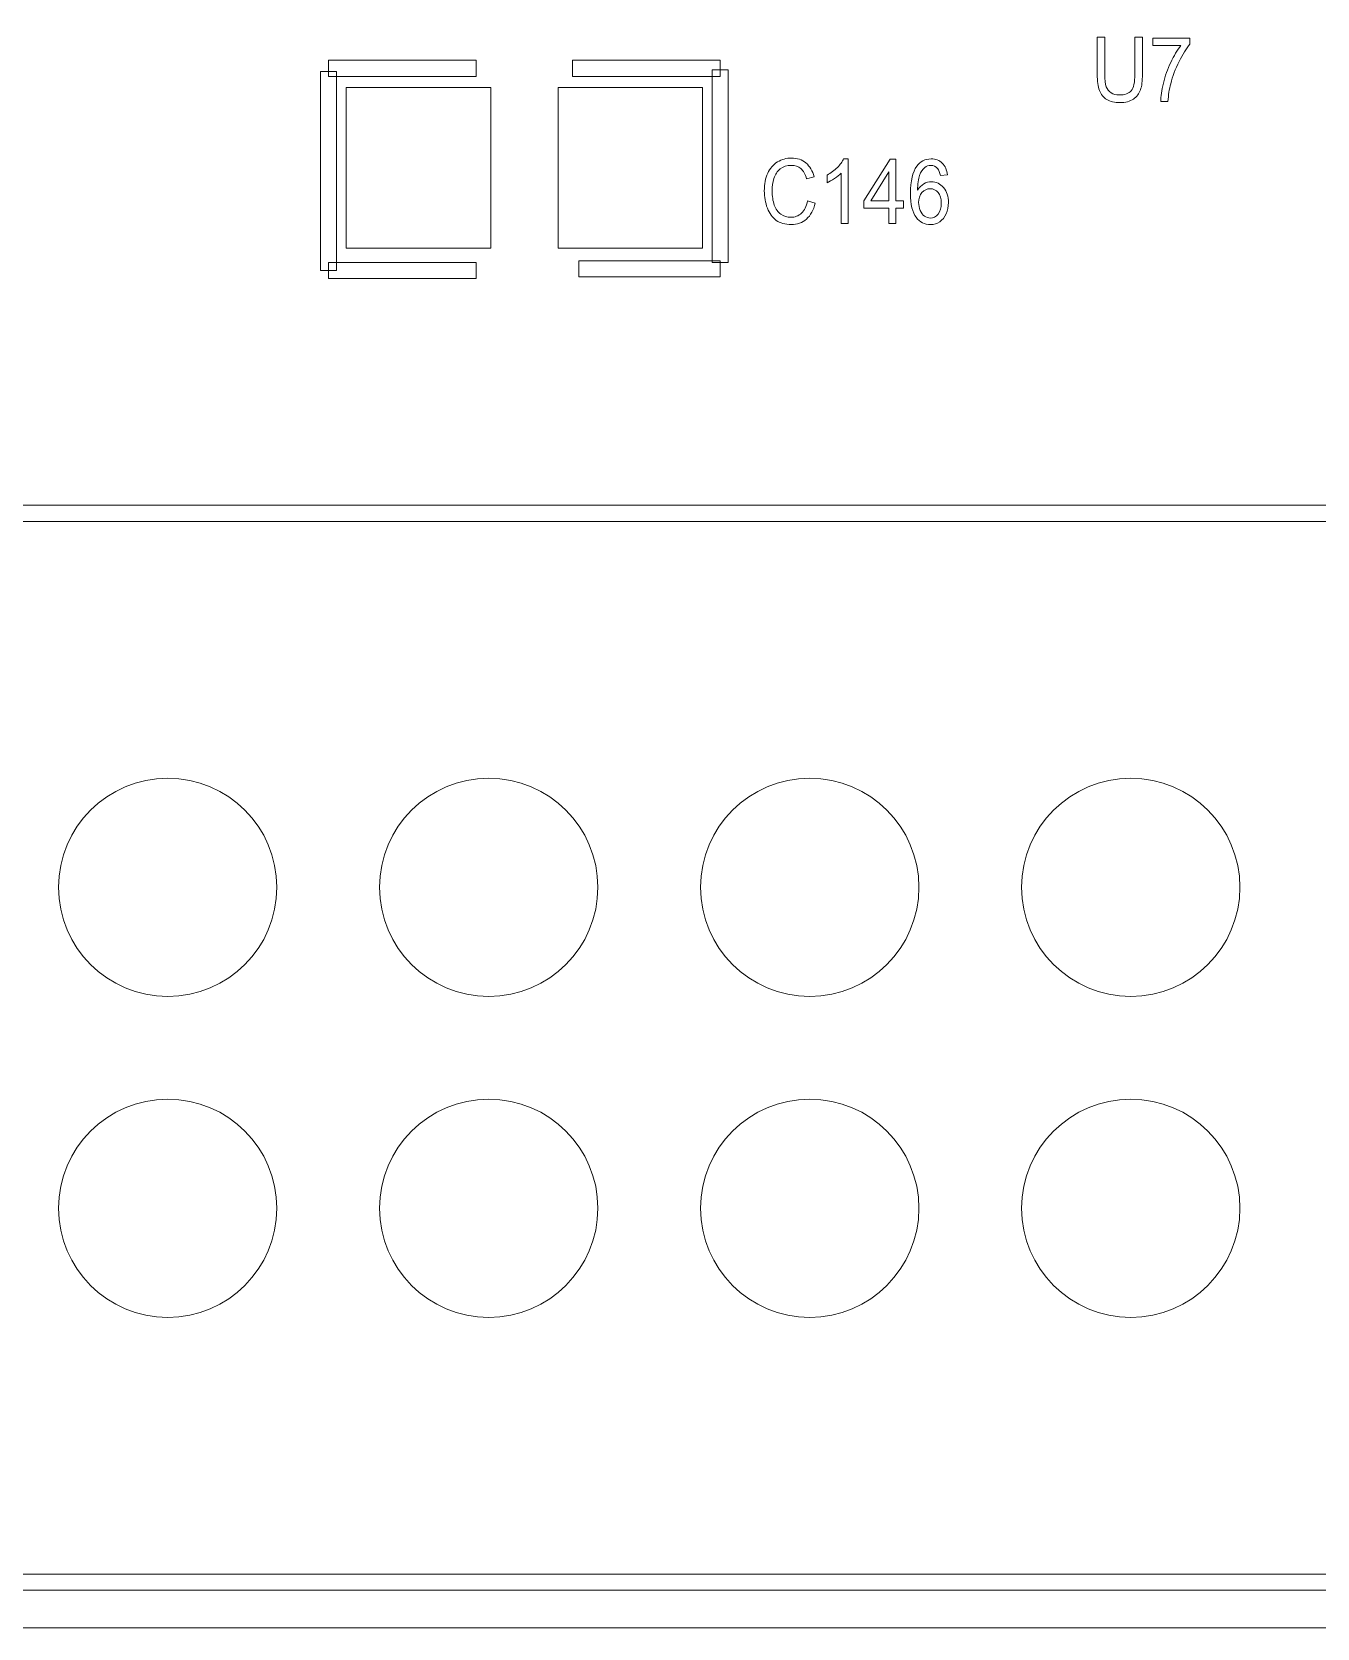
# Model space of a CAD drawing. Header units: millimetres. Extents: x -90 to 99, y -65 to 67.
# Drawn here: x -15.53 to -5.37, y -64.95 to -52.31 of the extents above; entities that cross this region are included whole.
import ezdxf

# ---------------------------------------------------------------- set-up
doc = ezdxf.new("R2010")
doc.units = ezdxf.units.MM
doc.header["$MEASUREMENT"] = 0
for name, color, linetype in [('BG_OUTLINE', 7, 'Continuous'), ('PG_SILKSCREEN_TOP', 7, 'Continuous'), ('PIN_TOP', 7, 'Continuous'), ('RD_SILKSCREEN_TOP', 7, 'Continuous')]:
    doc.layers.add(name, color=color, linetype=linetype)

msp = doc.modelspace()

# ---------------------------------------------------------------- linework, layer by layer
at = {"layer": 'BG_OUTLINE', "color": 3, "lineweight": 9}
msp.add_open_spline([(-71.7269, -61.8795), (-71.7269, -61.8795), (-71.7343, 42.2681), (-71.7343, 42.2681), (-71.7343, 42.2681), (-71.7348, 43.0066), (-71.4419, 43.715), (-70.92, 44.2375), (-70.92, 44.2375), (-70.3982, 44.76), (-69.6866, 45.0538), (-68.9482, 45.0543), (-68.9482, 45.0543), (-68.9482, 45.0543), (75.2046, 45.0543), (75.2046, 45.0543), (75.2046, 45.0543), (76.8319, 45.0552), (78.1763, 43.7805), (78.2661, 42.1556), (78.2661, 42.1556), (78.2661, 42.1556), (78.2661, 31.2814), (78.2661, 31.2814), (78.2661, 31.2814), (78.2661, 31.2814), (72.2646, 31.2814), (72.2646, 31.2814), (72.2646, 31.2814), (72.2646, 31.2814), (72.2646, 26.9814), (72.2646, 26.9814), (72.2646, 26.9814), (72.2646, 26.9814), (78.2661, 26.9814), (78.2661, 26.9814), (78.2661, 26.9814), (78.2661, 26.9814), (78.2661, 18.6553), (78.2661, 18.6553), (78.2661, 18.6553), (78.2661, 18.6553), (72.2496, 18.6553), (72.2496, 18.6553), (72.2496, 18.6553), (72.2496, 18.6553), (72.2496, 14.3553), (72.2496, 14.3553), (72.2496, 14.3553), (72.2496, 14.3553), (78.2661, 14.3553), (78.2661, 14.3553), (78.2661, 14.3553), (78.2661, 14.3553), (78.2661, 9.255), (78.2661, 9.255), (78.2661, 9.255), (78.2661, 9.255), (72.2648, 9.255), (72.2648, 9.255), (72.2648, 9.255), (72.2648, 9.255), (72.2648, 4.955), (72.2648, 4.955), (72.2648, 4.955), (72.2648, 4.955), (78.2661, 4.955), (78.2661, 4.955), (78.2661, 4.955), (78.2661, 4.955), (78.2661, -3.3762), (78.2661, -3.3762), (78.2661, -3.3762), (78.2661, -3.3762), (72.2445, -3.3762), (72.2445, -3.3762), (72.2445, -3.3762), (72.2445, -3.3762), (72.2445, -7.6762), (72.2445, -7.6762), (72.2445, -7.6762), (72.2445, -7.6762), (78.2661, -7.6762), (78.2661, -7.6762), (78.2661, -7.6762), (78.2661, -7.6762), (78.2661, -12.7615), (78.2661, -12.7615), (78.2661, -12.7615), (78.2661, -12.7615), (72.2651, -12.7615), (72.2651, -12.7615), (72.2651, -12.7615), (72.2651, -12.7615), (72.2651, -17.0615), (72.2651, -17.0615), (72.2651, -17.0615), (72.2651, -17.0615), (78.2661, -17.0615), (78.2661, -17.0615), (78.2661, -17.0615), (78.2661, -17.0615), (78.2661, -25.4097), (78.2661, -25.4097), (78.2661, -25.4097), (78.2661, -25.4097), (72.2656, -25.4097), (72.2656, -25.4097), (72.2656, -25.4097), (72.2656, -25.4097), (72.2656, -29.7097), (72.2656, -29.7097), (72.2656, -29.7097), (72.2656, -29.7097), (78.2661, -29.7097), (78.2661, -29.7097), (78.2661, -29.7097), (78.2661, -29.7097), (78.2661, -34.793), (78.2661, -34.793), (78.2661, -34.793), (78.2661, -34.793), (72.2679, -34.793), (72.2679, -34.793), (72.2679, -34.793), (72.2679, -34.793), (72.2679, -39.0929), (72.2679, -39.0929), (72.2679, -39.0929), (72.2679, -39.0929), (78.2661, -39.0929), (78.2661, -39.0929), (78.2661, -39.0929), (78.2661, -39.0929), (78.2661, -47.4269), (78.2661, -47.4269), (78.2661, -47.4269), (78.2661, -47.4269), (72.2679, -47.4269), (72.2679, -47.4269), (72.2679, -47.4269), (72.2679, -47.4269), (72.2679, -51.7269), (72.2679, -51.7269), (72.2679, -51.7269), (72.2679, -51.7269), (78.2661, -51.7269), (78.2661, -51.7269), (78.2661, -51.7269), (78.2661, -51.7269), (78.2661, -51.8138), (78.2661, -51.8138), (78.2661, -51.8138), (78.2661, -51.8138), (78.2656, -61.8468), (78.2656, -61.8468), (78.2656, -61.8468), (78.2661, -62.6669), (77.9407, -63.4536), (77.3612, -64.0339), (77.3612, -64.0339), (76.7817, -64.6142), (75.9915, -64.9405), (75.1713, -64.941), (75.1713, -64.941), (75.1713, -64.941), (-68.6609, -64.9456), (-68.6609, -64.9456), (-68.6609, -64.9456), (-69.4735, -64.9461), (-70.2531, -64.6237), (-70.8281, -64.0495), (-70.8281, -64.0495), (-71.4031, -63.4752), (-71.7264, -62.6922), (-71.7269, -61.8795)], degree=3, knots=[0, 0, 0, 0, 0.0227273, 0.0227273, 0.0227273, 0.0227273, 0.0454545, 0.0454545, 0.0454545, 0.0454545, 0.0681818, 0.0681818, 0.0681818, 0.0681818, 0.0909091, 0.0909091, 0.0909091, 0.0909091, 0.1136364, 0.1136364, 0.1136364, 0.1136364, 0.1363636, 0.1363636, 0.1363636, 0.1363636, 0.1590909, 0.1590909, 0.1590909, 0.1590909, 0.1818182, 0.1818182, 0.1818182, 0.1818182, 0.2045455, 0.2045455, 0.2045455, 0.2045455, 0.2272727, 0.2272727, 0.2272727, 0.2272727, 0.25, 0.25, 0.25, 0.25, 0.2727273, 0.2727273, 0.2727273, 0.2727273, 0.2954545, 0.2954545, 0.2954545, 0.2954545, 0.3181818, 0.3181818, 0.3181818, 0.3181818, 0.3409091, 0.3409091, 0.3409091, 0.3409091, 0.3636364, 0.3636364, 0.3636364, 0.3636364, 0.3863636, 0.3863636, 0.3863636, 0.3863636, 0.4090909, 0.4090909, 0.4090909, 0.4090909, 0.4318182, 0.4318182, 0.4318182, 0.4318182, 0.4545455, 0.4545455, 0.4545455, 0.4545455, 0.4772727, 0.4772727, 0.4772727, 0.4772727, 0.5, 0.5, 0.5, 0.5, 0.5227273, 0.5227273, 0.5227273, 0.5227273, 0.5454545, 0.5454545, 0.5454545, 0.5454545, 0.5681818, 0.5681818, 0.5681818, 0.5681818, 0.5909091, 0.5909091, 0.5909091, 0.5909091, 0.6136364, 0.6136364, 0.6136364, 0.6136364, 0.6363636, 0.6363636, 0.6363636, 0.6363636, 0.6590909, 0.6590909, 0.6590909, 0.6590909, 0.6818182, 0.6818182, 0.6818182, 0.6818182, 0.7045455, 0.7045455, 0.7045455, 0.7045455, 0.7272727, 0.7272727, 0.7272727, 0.7272727, 0.75, 0.75, 0.75, 0.75, 0.7727273, 0.7727273, 0.7727273, 0.7727273, 0.7954545, 0.7954545, 0.7954545, 0.7954545, 0.8181818, 0.8181818, 0.8181818, 0.8181818, 0.8409091, 0.8409091, 0.8409091, 0.8409091, 0.8636364, 0.8636364, 0.8636364, 0.8636364, 0.8863636, 0.8863636, 0.8863636, 0.8863636, 0.9090909, 0.9090909, 0.9090909, 0.9090909, 0.9318182, 0.9318182, 0.9318182, 0.9318182, 0.9545455, 0.9545455, 0.9545455, 0.9545455, 0.9772727, 0.9772727, 0.9772727, 0.9772727, 1, 1, 1, 1], dxfattribs=at)
at = {"layer": 'PG_SILKSCREEN_TOP', "color": 6, "lineweight": 9}
for points in [[(-13.1872, -52.6647), (-13.1872, -52.6647), (-13.1872, -52.5377), (-13.1872, -52.5377), (-13.1872, -52.5377), (-13.1872, -52.5377), (-12.0188, -52.5377), (-12.0188, -52.5377), (-12.0188, -52.5377), (-12.0188, -52.5377), (-12.0188, -52.6647), (-12.0188, -52.6647), (-12.0188, -52.6647), (-12.0188, -52.6647), (-13.1872, -52.6647), (-13.1872, -52.6647)], [(-10.0884, -52.5377), (-10.0884, -52.5377), (-10.0884, -52.6647), (-10.0884, -52.6647), (-10.0884, -52.6647), (-10.0884, -52.6647), (-11.2568, -52.6647), (-11.2568, -52.6647), (-11.2568, -52.6647), (-11.2568, -52.6647), (-11.2568, -52.5377), (-11.2568, -52.5377), (-11.2568, -52.5377), (-11.2568, -52.5377), (-10.0884, -52.5377), (-10.0884, -52.5377)], [(-13.1237, -54.2014), (-13.1237, -54.2014), (-13.2507, -54.2014), (-13.2507, -54.2014), (-13.2507, -54.2014), (-13.2507, -54.2014), (-13.2507, -52.6266), (-13.2507, -52.6266), (-13.2507, -52.6266), (-13.2507, -52.6266), (-13.1237, -52.6266), (-13.1237, -52.6266), (-13.1237, -52.6266), (-13.1237, -52.6266), (-13.1237, -54.2014), (-13.1237, -54.2014)], [(-10.0249, -54.1379), (-10.0249, -54.1379), (-10.1519, -54.1379), (-10.1519, -54.1379), (-10.1519, -54.1379), (-10.1519, -54.1379), (-10.1519, -52.6139), (-10.1519, -52.6139), (-10.1519, -52.6139), (-10.1519, -52.6139), (-10.0249, -52.6139), (-10.0249, -52.6139), (-10.0249, -52.6139), (-10.0249, -52.6139), (-10.0249, -54.1379), (-10.0249, -54.1379)], [(-12.0188, -54.1379), (-12.0188, -54.1379), (-12.0188, -54.2649), (-12.0188, -54.2649), (-12.0188, -54.2649), (-12.0188, -54.2649), (-13.1872, -54.2649), (-13.1872, -54.2649), (-13.1872, -54.2649), (-13.1872, -54.2649), (-13.1872, -54.1379), (-13.1872, -54.1379), (-13.1872, -54.1379), (-13.1872, -54.1379), (-12.0188, -54.1379), (-12.0188, -54.1379)], [(-11.206, -54.2522), (-11.206, -54.2522), (-11.206, -54.1252), (-11.206, -54.1252), (-11.206, -54.1252), (-11.206, -54.1252), (-10.0884, -54.1252), (-10.0884, -54.1252), (-10.0884, -54.1252), (-10.0884, -54.1252), (-10.0884, -54.2522), (-10.0884, -54.2522), (-10.0884, -54.2522), (-10.0884, -54.2522), (-11.206, -54.2522), (-11.206, -54.2522)], [(-27.2496, -56.1866), (-27.2496, -56.1866), (-27.2496, -56.0596), (-27.2496, -56.0596), (-27.2496, -56.0596), (-27.2496, -56.0596), (-0.2498, -56.0596), (-0.2498, -56.0596), (-0.2498, -56.0596), (-0.2498, -56.0596), (-0.2498, -56.1866), (-0.2498, -56.1866), (-0.2498, -56.1866), (-0.2498, -56.1866), (-27.2496, -56.1866), (-27.2496, -56.1866)], [(31.35, -64.5199), (31.35, -64.5199), (31.35, -64.6469), (31.35, -64.6469), (31.35, -64.6469), (31.35, -64.6469), (-27.2496, -64.6469), (-27.2496, -64.6469), (-27.2496, -64.6469), (-27.2496, -64.6469), (-27.2496, -64.5199), (-27.2496, -64.5199), (-27.2496, -64.5199), (-27.2496, -64.5199), (31.35, -64.5199), (31.35, -64.5199)]]:
    msp.add_open_spline(points, degree=3, knots=[0, 0, 0, 0, 0.25, 0.25, 0.25, 0.25, 0.5, 0.5, 0.5, 0.5, 0.75, 0.75, 0.75, 0.75, 1, 1, 1, 1], dxfattribs=at)
at = {"layer": 'PIN_TOP', "lineweight": 9}
for points in [[(-11.9045, -52.7536), (-11.9045, -52.7536), (-11.9045, -54.0236), (-11.9045, -54.0236), (-11.9045, -54.0236), (-11.9045, -54.0236), (-13.0475, -54.0236), (-13.0475, -54.0236), (-13.0475, -54.0236), (-13.0475, -54.0236), (-13.0475, -52.7536), (-13.0475, -52.7536), (-13.0475, -52.7536), (-13.0475, -52.7536), (-11.9045, -52.7536), (-11.9045, -52.7536)], [(-10.2281, -52.7536), (-10.2281, -52.7536), (-10.2281, -54.0236), (-10.2281, -54.0236), (-10.2281, -54.0236), (-10.2281, -54.0236), (-11.3711, -54.0236), (-11.3711, -54.0236), (-11.3711, -54.0236), (-11.3711, -54.0236), (-11.3711, -52.7536), (-11.3711, -52.7536), (-11.3711, -52.7536), (-11.3711, -52.7536), (-10.2281, -52.7536), (-10.2281, -52.7536)], [(-13.5961, -59.0832), (-13.5961, -58.6063), (-13.9828, -58.2196), (-14.4597, -58.2196), (-14.4597, -58.2196), (-14.9367, -58.2196), (-15.3233, -58.6063), (-15.3233, -59.0832), (-15.3233, -59.0832), (-15.3233, -59.5602), (-14.9367, -59.9468), (-14.4597, -59.9468), (-14.4597, -59.9468), (-13.9828, -59.9468), (-13.5961, -59.5602), (-13.5961, -59.0832)], [(-11.0561, -59.0832), (-11.0561, -58.6063), (-11.4428, -58.2196), (-11.9197, -58.2196), (-11.9197, -58.2196), (-12.3967, -58.2196), (-12.7833, -58.6063), (-12.7833, -59.0832), (-12.7833, -59.0832), (-12.7833, -59.5602), (-12.3967, -59.9468), (-11.9197, -59.9468), (-11.9197, -59.9468), (-11.4428, -59.9468), (-11.0561, -59.5602), (-11.0561, -59.0832)], [(-8.5161, -59.0832), (-8.5161, -58.6063), (-8.9028, -58.2196), (-9.3797, -58.2196), (-9.3797, -58.2196), (-9.8567, -58.2196), (-10.2433, -58.6063), (-10.2433, -59.0832), (-10.2433, -59.0832), (-10.2433, -59.5602), (-9.8567, -59.9468), (-9.3797, -59.9468), (-9.3797, -59.9468), (-8.9028, -59.9468), (-8.5161, -59.5602), (-8.5161, -59.0832)], [(-5.9761, -59.0832), (-5.9761, -58.6063), (-6.3628, -58.2196), (-6.8397, -58.2196), (-6.8397, -58.2196), (-7.3167, -58.2196), (-7.7033, -58.6063), (-7.7033, -59.0832), (-7.7033, -59.0832), (-7.7033, -59.5602), (-7.3167, -59.9468), (-6.8397, -59.9468), (-6.8397, -59.9468), (-6.3628, -59.9468), (-5.9761, -59.5602), (-5.9761, -59.0832)], [(-13.5961, -61.6232), (-13.5961, -61.1463), (-13.9828, -60.7596), (-14.4597, -60.7596), (-14.4597, -60.7596), (-14.9367, -60.7596), (-15.3233, -61.1463), (-15.3233, -61.6232), (-15.3233, -61.6232), (-15.3233, -62.1002), (-14.9367, -62.4868), (-14.4597, -62.4868), (-14.4597, -62.4868), (-13.9828, -62.4868), (-13.5961, -62.1002), (-13.5961, -61.6232)], [(-11.0561, -61.6232), (-11.0561, -61.1463), (-11.4428, -60.7596), (-11.9197, -60.7596), (-11.9197, -60.7596), (-12.3967, -60.7596), (-12.7833, -61.1463), (-12.7833, -61.6232), (-12.7833, -61.6232), (-12.7833, -62.1002), (-12.3967, -62.4868), (-11.9197, -62.4868), (-11.9197, -62.4868), (-11.4428, -62.4868), (-11.0561, -62.1002), (-11.0561, -61.6232)], [(-8.5161, -61.6232), (-8.5161, -61.1463), (-8.9028, -60.7596), (-9.3797, -60.7596), (-9.3797, -60.7596), (-9.8567, -60.7596), (-10.2433, -61.1463), (-10.2433, -61.6232), (-10.2433, -61.6232), (-10.2433, -62.1002), (-9.8567, -62.4868), (-9.3797, -62.4868), (-9.3797, -62.4868), (-8.9028, -62.4868), (-8.5161, -62.1002), (-8.5161, -61.6232)], [(-5.9761, -61.6232), (-5.9761, -61.1463), (-6.3628, -60.7596), (-6.8397, -60.7596), (-6.8397, -60.7596), (-7.3167, -60.7596), (-7.7033, -61.1463), (-7.7033, -61.6232), (-7.7033, -61.6232), (-7.7033, -62.1002), (-7.3167, -62.4868), (-6.8397, -62.4868), (-6.8397, -62.4868), (-6.3628, -62.4868), (-5.9761, -62.1002), (-5.9761, -61.6232)]]:
    msp.add_open_spline(points, degree=3, knots=[0, 0, 0, 0, 0.25, 0.25, 0.25, 0.25, 0.5, 0.5, 0.5, 0.5, 0.75, 0.75, 0.75, 0.75, 1, 1, 1, 1], dxfattribs=at)
at = {"layer": 'RD_SILKSCREEN_TOP', "color": 8, "lineweight": 9}
for points, knots in [([(-6.8075, -52.3547), (-6.8075, -52.3547), (-6.7472, -52.3547), (-6.7472, -52.3547), (-6.7472, -52.3547), (-6.7472, -52.3547), (-6.7472, -52.6489), (-6.7472, -52.6489), (-6.7472, -52.6489), (-6.7472, -52.7), (-6.7525, -52.7406), (-6.7628, -52.7708), (-6.7628, -52.7708), (-6.7732, -52.8009), (-6.7918, -52.8253), (-6.8188, -52.8441), (-6.8188, -52.8441), (-6.8458, -52.8631), (-6.8811, -52.8725), (-6.925, -52.8725), (-6.925, -52.8725), (-6.9675, -52.8725), (-7.0024, -52.8643), (-7.0294, -52.8478), (-7.0294, -52.8478), (-7.0565, -52.8314), (-7.0759, -52.8076), (-7.0874, -52.7764), (-7.0874, -52.7764), (-7.0991, -52.7453), (-7.1048, -52.7028), (-7.1048, -52.6489), (-7.1048, -52.6489), (-7.1048, -52.6489), (-7.1048, -52.3547), (-7.1048, -52.3547), (-7.1048, -52.3547), (-7.1048, -52.3547), (-7.0446, -52.3547), (-7.0446, -52.3547), (-7.0446, -52.3547), (-7.0446, -52.3547), (-7.0446, -52.6485), (-7.0446, -52.6485), (-7.0446, -52.6485), (-7.0446, -52.6928), (-7.041, -52.7254), (-7.0336, -52.7462), (-7.0336, -52.7462), (-7.0263, -52.7672), (-7.0136, -52.7833), (-6.9959, -52.7947), (-6.9959, -52.7947), (-6.9779, -52.8061), (-6.956, -52.8118), (-6.9302, -52.8118), (-6.9302, -52.8118), (-6.886, -52.8118), (-6.8544, -52.8005), (-6.8356, -52.778), (-6.8356, -52.778), (-6.8168, -52.7556), (-6.8075, -52.7124), (-6.8075, -52.6485), (-6.8075, -52.6485), (-6.8075, -52.6485), (-6.8075, -52.3547), (-6.8075, -52.3547)], [0, 0, 0, 0, 0.0588235, 0.0588235, 0.0588235, 0.0588235, 0.1176471, 0.1176471, 0.1176471, 0.1176471, 0.1764706, 0.1764706, 0.1764706, 0.1764706, 0.2352941, 0.2352941, 0.2352941, 0.2352941, 0.2941176, 0.2941176, 0.2941176, 0.2941176, 0.3529412, 0.3529412, 0.3529412, 0.3529412, 0.4117647, 0.4117647, 0.4117647, 0.4117647, 0.4705882, 0.4705882, 0.4705882, 0.4705882, 0.5294118, 0.5294118, 0.5294118, 0.5294118, 0.5882353, 0.5882353, 0.5882353, 0.5882353, 0.6470588, 0.6470588, 0.6470588, 0.6470588, 0.7058824, 0.7058824, 0.7058824, 0.7058824, 0.7647059, 0.7647059, 0.7647059, 0.7647059, 0.8235294, 0.8235294, 0.8235294, 0.8235294, 0.8823529, 0.8823529, 0.8823529, 0.8823529, 0.9411765, 0.9411765, 0.9411765, 0.9411765, 1, 1, 1, 1]), ([(-6.666, -52.4214), (-6.666, -52.4214), (-6.666, -52.3613), (-6.666, -52.3613), (-6.666, -52.3613), (-6.666, -52.3613), (-6.3718, -52.3613), (-6.3718, -52.3613), (-6.3718, -52.3613), (-6.3718, -52.3613), (-6.3718, -52.4099), (-6.3718, -52.4099), (-6.3718, -52.4099), (-6.4007, -52.4444), (-6.4294, -52.4903), (-6.4579, -52.5474), (-6.4579, -52.5474), (-6.4862, -52.6046), (-6.5082, -52.6635), (-6.5237, -52.7238), (-6.5237, -52.7238), (-6.5349, -52.7665), (-6.542, -52.8131), (-6.5451, -52.8638), (-6.5451, -52.8638), (-6.5451, -52.8638), (-6.6024, -52.8638), (-6.6024, -52.8638), (-6.6024, -52.8638), (-6.6018, -52.8237), (-6.5949, -52.7754), (-6.5814, -52.7186), (-6.5814, -52.7186), (-6.568, -52.6619), (-6.5487, -52.6072), (-6.5236, -52.5545), (-6.5236, -52.5545), (-6.4984, -52.5019), (-6.4717, -52.4575), (-6.4433, -52.4214), (-6.4433, -52.4214), (-6.4433, -52.4214), (-6.666, -52.4214), (-6.666, -52.4214)], [0, 0, 0, 0, 0.0909091, 0.0909091, 0.0909091, 0.0909091, 0.1818182, 0.1818182, 0.1818182, 0.1818182, 0.2727273, 0.2727273, 0.2727273, 0.2727273, 0.3636364, 0.3636364, 0.3636364, 0.3636364, 0.4545455, 0.4545455, 0.4545455, 0.4545455, 0.5454545, 0.5454545, 0.5454545, 0.5454545, 0.6363636, 0.6363636, 0.6363636, 0.6363636, 0.7272727, 0.7272727, 0.7272727, 0.7272727, 0.8181818, 0.8181818, 0.8181818, 0.8181818, 0.9090909, 0.9090909, 0.9090909, 0.9090909, 1, 1, 1, 1]), ([(-9.3976, -53.6505), (-9.3976, -53.6505), (-9.3374, -53.6676), (-9.3374, -53.6676), (-9.3374, -53.6676), (-9.35, -53.7228), (-9.3728, -53.765), (-9.4055, -53.7942), (-9.4055, -53.7942), (-9.4382, -53.8232), (-9.4783, -53.8377), (-9.5257, -53.8377), (-9.5257, -53.8377), (-9.5747, -53.8377), (-9.6145, -53.8265), (-9.6452, -53.8042), (-9.6452, -53.8042), (-9.6759, -53.7818), (-9.6993, -53.7495), (-9.7153, -53.7071), (-9.7153, -53.7071), (-9.7313, -53.6647), (-9.7393, -53.6192), (-9.7393, -53.5706), (-9.7393, -53.5706), (-9.7393, -53.5176), (-9.7303, -53.4714), (-9.7122, -53.4319), (-9.7122, -53.4319), (-9.694, -53.3924), (-9.6683, -53.3625), (-9.6349, -53.3419), (-9.6349, -53.3419), (-9.6015, -53.3214), (-9.5648, -53.3112), (-9.5247, -53.3112), (-9.5247, -53.3112), (-9.4792, -53.3112), (-9.441, -53.3242), (-9.41, -53.3501), (-9.41, -53.3501), (-9.379, -53.3761), (-9.3574, -53.4125), (-9.3453, -53.4595), (-9.3453, -53.4595), (-9.3453, -53.4595), (-9.4044, -53.4752), (-9.4044, -53.4752), (-9.4044, -53.4752), (-9.415, -53.4381), (-9.4302, -53.4112), (-9.4504, -53.3942), (-9.4504, -53.3942), (-9.4704, -53.3773), (-9.4955, -53.3689), (-9.526, -53.3689), (-9.526, -53.3689), (-9.5609, -53.3689), (-9.59, -53.3782), (-9.6135, -53.3969), (-9.6135, -53.3969), (-9.6371, -53.4158), (-9.6535, -53.4409), (-9.663, -53.4726), (-9.663, -53.4726), (-9.6725, -53.5041), (-9.6772, -53.5367), (-9.6772, -53.5702), (-9.6772, -53.5702), (-9.6772, -53.6136), (-9.6716, -53.6513), (-9.6605, -53.6837), (-9.6605, -53.6837), (-9.6491, -53.7159), (-9.6316, -53.7401), (-9.6078, -53.7561), (-9.6078, -53.7561), (-9.584, -53.7721), (-9.5583, -53.78), (-9.5305, -53.78), (-9.5305, -53.78), (-9.4969, -53.78), (-9.4684, -53.7691), (-9.445, -53.7474), (-9.445, -53.7474), (-9.4216, -53.7256), (-9.4059, -53.6933), (-9.3976, -53.6505)], [0, 0, 0, 0, 0.0454545, 0.0454545, 0.0454545, 0.0454545, 0.0909091, 0.0909091, 0.0909091, 0.0909091, 0.1363636, 0.1363636, 0.1363636, 0.1363636, 0.1818182, 0.1818182, 0.1818182, 0.1818182, 0.2272727, 0.2272727, 0.2272727, 0.2272727, 0.2727273, 0.2727273, 0.2727273, 0.2727273, 0.3181818, 0.3181818, 0.3181818, 0.3181818, 0.3636364, 0.3636364, 0.3636364, 0.3636364, 0.4090909, 0.4090909, 0.4090909, 0.4090909, 0.4545455, 0.4545455, 0.4545455, 0.4545455, 0.5, 0.5, 0.5, 0.5, 0.5454545, 0.5454545, 0.5454545, 0.5454545, 0.5909091, 0.5909091, 0.5909091, 0.5909091, 0.6363636, 0.6363636, 0.6363636, 0.6363636, 0.6818182, 0.6818182, 0.6818182, 0.6818182, 0.7272727, 0.7272727, 0.7272727, 0.7272727, 0.7727273, 0.7727273, 0.7727273, 0.7727273, 0.8181818, 0.8181818, 0.8181818, 0.8181818, 0.8636364, 0.8636364, 0.8636364, 0.8636364, 0.9090909, 0.9090909, 0.9090909, 0.9090909, 0.9545455, 0.9545455, 0.9545455, 0.9545455, 1, 1, 1, 1]), ([(-9.0758, -53.829), (-9.0758, -53.829), (-9.1315, -53.829), (-9.1315, -53.829), (-9.1315, -53.829), (-9.1315, -53.829), (-9.1315, -53.4307), (-9.1315, -53.4307), (-9.1315, -53.4307), (-9.145, -53.4451), (-9.1626, -53.4594), (-9.1844, -53.4738), (-9.1844, -53.4738), (-9.2062, -53.4881), (-9.2259, -53.4989), (-9.2432, -53.506), (-9.2432, -53.506), (-9.2432, -53.506), (-9.2432, -53.4457), (-9.2432, -53.4457), (-9.2432, -53.4457), (-9.2119, -53.4292), (-9.1846, -53.4093), (-9.1613, -53.3859), (-9.1613, -53.3859), (-9.138, -53.3625), (-9.1214, -53.3398), (-9.1117, -53.3178), (-9.1117, -53.3178), (-9.1117, -53.3178), (-9.0758, -53.3178), (-9.0758, -53.3178), (-9.0758, -53.3178), (-9.0758, -53.3178), (-9.0758, -53.829), (-9.0758, -53.829)], [0, 0, 0, 0, 0.1111111, 0.1111111, 0.1111111, 0.1111111, 0.2222222, 0.2222222, 0.2222222, 0.2222222, 0.3333333, 0.3333333, 0.3333333, 0.3333333, 0.4444444, 0.4444444, 0.4444444, 0.4444444, 0.5555556, 0.5555556, 0.5555556, 0.5555556, 0.6666667, 0.6666667, 0.6666667, 0.6666667, 0.7777778, 0.7777778, 0.7777778, 0.7777778, 0.8888889, 0.8888889, 0.8888889, 0.8888889, 1, 1, 1, 1]), ([(-8.754, -53.829), (-8.754, -53.829), (-8.754, -53.7071), (-8.754, -53.7071), (-8.754, -53.7071), (-8.754, -53.7071), (-8.9512, -53.7071), (-8.9512, -53.7071), (-8.9512, -53.7071), (-8.9512, -53.7071), (-8.9512, -53.6498), (-8.9512, -53.6498), (-8.9512, -53.6498), (-8.9512, -53.6498), (-8.7438, -53.3199), (-8.7438, -53.3199), (-8.7438, -53.3199), (-8.7438, -53.3199), (-8.6981, -53.3199), (-8.6981, -53.3199), (-8.6981, -53.3199), (-8.6981, -53.3199), (-8.6981, -53.6498), (-8.6981, -53.6498), (-8.6981, -53.6498), (-8.6981, -53.6498), (-8.6367, -53.6498), (-8.6367, -53.6498), (-8.6367, -53.6498), (-8.6367, -53.6498), (-8.6367, -53.7071), (-8.6367, -53.7071), (-8.6367, -53.7071), (-8.6367, -53.7071), (-8.6981, -53.7071), (-8.6981, -53.7071), (-8.6981, -53.7071), (-8.6981, -53.7071), (-8.6981, -53.829), (-8.6981, -53.829), (-8.6981, -53.829), (-8.6981, -53.829), (-8.754, -53.829), (-8.754, -53.829)], [0, 0, 0, 0, 0.0909091, 0.0909091, 0.0909091, 0.0909091, 0.1818182, 0.1818182, 0.1818182, 0.1818182, 0.2727273, 0.2727273, 0.2727273, 0.2727273, 0.3636364, 0.3636364, 0.3636364, 0.3636364, 0.4545455, 0.4545455, 0.4545455, 0.4545455, 0.5454545, 0.5454545, 0.5454545, 0.5454545, 0.6363636, 0.6363636, 0.6363636, 0.6363636, 0.7272727, 0.7272727, 0.7272727, 0.7272727, 0.8181818, 0.8181818, 0.8181818, 0.8181818, 0.9090909, 0.9090909, 0.9090909, 0.9090909, 1, 1, 1, 1]), ([(-8.754, -53.6498), (-8.754, -53.6498), (-8.754, -53.4203), (-8.754, -53.4203), (-8.754, -53.4203), (-8.754, -53.4203), (-8.8963, -53.6498), (-8.8963, -53.6498), (-8.8963, -53.6498), (-8.8963, -53.6498), (-8.754, -53.6498), (-8.754, -53.6498)], [0, 0, 0, 0, 0.3333333, 0.3333333, 0.3333333, 0.3333333, 0.6666667, 0.6666667, 0.6666667, 0.6666667, 1, 1, 1, 1]), ([(-8.2902, -53.4446), (-8.2902, -53.4446), (-8.3457, -53.4495), (-8.3457, -53.4495), (-8.3457, -53.4495), (-8.3507, -53.4249), (-8.3576, -53.407), (-8.3667, -53.396), (-8.3667, -53.396), (-8.3818, -53.3781), (-8.4005, -53.3692), (-8.4226, -53.3692), (-8.4226, -53.3692), (-8.4404, -53.3692), (-8.4559, -53.3748), (-8.4694, -53.3859), (-8.4694, -53.3859), (-8.4869, -53.4003), (-8.5008, -53.4212), (-8.5109, -53.4487), (-8.5109, -53.4487), (-8.521, -53.4762), (-8.5263, -53.5155), (-8.5267, -53.5664), (-8.5267, -53.5664), (-8.5132, -53.5436), (-8.4969, -53.5265), (-8.4774, -53.5154), (-8.4774, -53.5154), (-8.4581, -53.5043), (-8.4376, -53.4988), (-8.4164, -53.4988), (-8.4164, -53.4988), (-8.379, -53.4988), (-8.3474, -53.5141), (-8.3213, -53.5448), (-8.3213, -53.5448), (-8.2951, -53.5755), (-8.2821, -53.615), (-8.2821, -53.6636), (-8.2821, -53.6636), (-8.2821, -53.6957), (-8.2882, -53.7253), (-8.3006, -53.7528), (-8.3006, -53.7528), (-8.3128, -53.7802), (-8.3298, -53.8013), (-8.3513, -53.8158), (-8.3513, -53.8158), (-8.3727, -53.8304), (-8.3971, -53.8377), (-8.4244, -53.8377), (-8.4244, -53.8377), (-8.4709, -53.8377), (-8.5089, -53.8186), (-8.5382, -53.7802), (-8.5382, -53.7802), (-8.5676, -53.7419), (-8.5822, -53.6787), (-8.5822, -53.5907), (-8.5822, -53.5907), (-8.5822, -53.4924), (-8.566, -53.4209), (-8.5335, -53.3762), (-8.5335, -53.3762), (-8.5052, -53.3373), (-8.4672, -53.3178), (-8.4191, -53.3178), (-8.4191, -53.3178), (-8.3834, -53.3178), (-8.3541, -53.329), (-8.3313, -53.3515), (-8.3313, -53.3515), (-8.3084, -53.374), (-8.2948, -53.405), (-8.2902, -53.4446)], [0, 0, 0, 0, 0.0526316, 0.0526316, 0.0526316, 0.0526316, 0.1052632, 0.1052632, 0.1052632, 0.1052632, 0.1578947, 0.1578947, 0.1578947, 0.1578947, 0.2105263, 0.2105263, 0.2105263, 0.2105263, 0.2631579, 0.2631579, 0.2631579, 0.2631579, 0.3157895, 0.3157895, 0.3157895, 0.3157895, 0.3684211, 0.3684211, 0.3684211, 0.3684211, 0.4210526, 0.4210526, 0.4210526, 0.4210526, 0.4736842, 0.4736842, 0.4736842, 0.4736842, 0.5263158, 0.5263158, 0.5263158, 0.5263158, 0.5789474, 0.5789474, 0.5789474, 0.5789474, 0.6315789, 0.6315789, 0.6315789, 0.6315789, 0.6842105, 0.6842105, 0.6842105, 0.6842105, 0.7368421, 0.7368421, 0.7368421, 0.7368421, 0.7894737, 0.7894737, 0.7894737, 0.7894737, 0.8421053, 0.8421053, 0.8421053, 0.8421053, 0.8947368, 0.8947368, 0.8947368, 0.8947368, 0.9473684, 0.9473684, 0.9473684, 0.9473684, 1, 1, 1, 1]), ([(-8.5181, -53.664), (-8.5181, -53.6856), (-8.514, -53.7062), (-8.5057, -53.7259), (-8.5057, -53.7259), (-8.4976, -53.7456), (-8.4862, -53.7605), (-8.4715, -53.7708), (-8.4715, -53.7708), (-8.4569, -53.7811), (-8.4415, -53.7863), (-8.4253, -53.7863), (-8.4253, -53.7863), (-8.4017, -53.7863), (-8.3815, -53.7757), (-8.3646, -53.7543), (-8.3646, -53.7543), (-8.3476, -53.733), (-8.3392, -53.7041), (-8.3392, -53.6676), (-8.3392, -53.6676), (-8.3392, -53.6324), (-8.3475, -53.6046), (-8.3643, -53.5843), (-8.3643, -53.5843), (-8.381, -53.5641), (-8.4021, -53.554), (-8.4274, -53.554), (-8.4274, -53.554), (-8.4527, -53.554), (-8.4741, -53.5641), (-8.4917, -53.5843), (-8.4917, -53.5843), (-8.5092, -53.6046), (-8.5181, -53.6312), (-8.5181, -53.664)], [0, 0, 0, 0, 0.1111111, 0.1111111, 0.1111111, 0.1111111, 0.2222222, 0.2222222, 0.2222222, 0.2222222, 0.3333333, 0.3333333, 0.3333333, 0.3333333, 0.4444444, 0.4444444, 0.4444444, 0.4444444, 0.5555556, 0.5555556, 0.5555556, 0.5555556, 0.6666667, 0.6666667, 0.6666667, 0.6666667, 0.7777778, 0.7777778, 0.7777778, 0.7777778, 0.8888889, 0.8888889, 0.8888889, 0.8888889, 1, 1, 1, 1])]:
    msp.add_open_spline(points, degree=3, knots=knots, dxfattribs=at)

doc.saveas('drawing.dxf')
